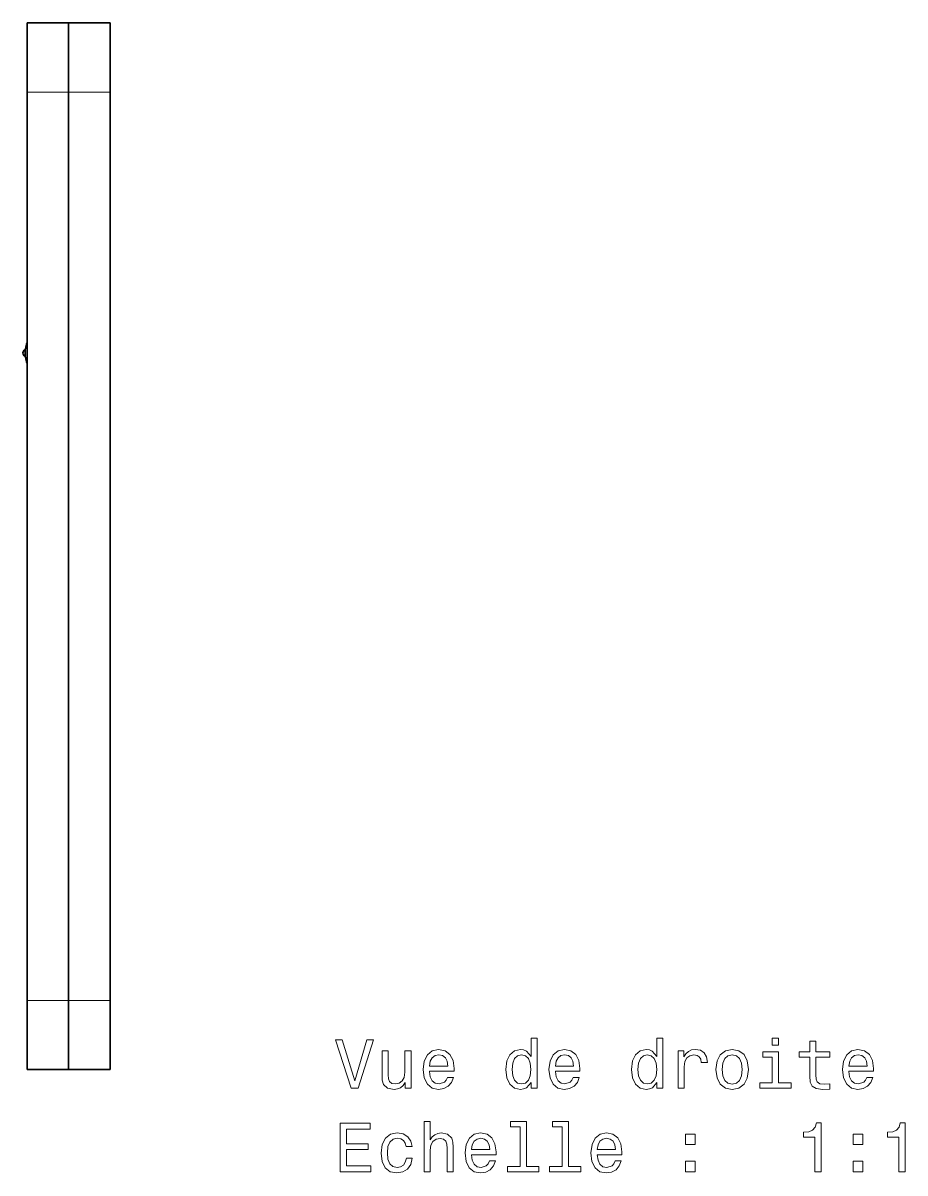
# Model space of a CAD drawing. Extents: x 490 to 886, y 288 to 581.
# Drawn here: x 490 to 553.8, y 375.1 to 458.4 of the extents above; entities that cross this region are included whole.
import ezdxf

# ---------------------------------------------------------------- set-up
doc = ezdxf.new("R2010")
doc.units = 0

msp = doc.modelspace()

# ---------------------------------------------------------------- linework, layer by layer
at = {"color": 7, "lineweight": 35, "ltscale": 0.075}
for p, q in [((493.267, 458.381), (490.267, 458.381)), ((493.267, 458.381), (496.267, 458.381)), ((493.267, 382.621), (490.267, 382.621)), ((493.267, 382.621), (496.267, 382.621))]:
    msp.add_line(p, q, dxfattribs=at)
at = {"color": 7, "lineweight": 35, "ltscale": 0.125}
for p, q in [((490.267, 453.381), (490.267, 458.381)), ((493.267, 453.381), (493.267, 458.381)), ((493.267, 453.381), (493.267, 458.381)), ((496.267, 453.381), (496.267, 458.381)), ((490.267, 382.621), (490.267, 387.621)), ((493.267, 382.621), (493.267, 387.621)), ((493.267, 382.621), (493.267, 387.621)), ((496.267, 382.621), (496.267, 387.621))]:
    msp.add_line(p, q, dxfattribs=at)
at = {"color": 7, "lineweight": 13, "ltscale": 0.075}
for p, q in [((493.267, 453.381), (490.267, 453.381)), ((493.267, 453.381), (496.267, 453.381)), ((493.267, 387.621), (490.267, 387.621)), ((493.267, 387.621), (496.267, 387.621))]:
    msp.add_line(p, q, dxfattribs=at)
at = {"color": 7, "lineweight": 35}
for p, q in [((490.267, 453.381), (490.267, 387.621)), ((493.267, 453.381), (493.267, 387.621)), ((493.267, 453.381), (493.267, 387.621)), ((496.267, 453.381), (496.267, 387.621))]:
    msp.add_line(p, q, dxfattribs=at)
at = {"color": 7, "lineweight": 13, "ltscale": 0.000772858}
msp.add_line((490.105, 434.746), (490.105, 434.716), dxfattribs=at)
at = {"color": 7, "lineweight": 13, "ltscale": 0.005539}
msp.add_line((490.105, 434.716), (490.105, 434.494), dxfattribs=at)
at = {"color": 7, "lineweight": 13, "ltscale": 0.000940704}
msp.add_line((490.141, 434.801), (490.141, 434.764), dxfattribs=at)
at = {"color": 7, "lineweight": 13, "ltscale": 0.006747}
msp.add_line((490.141, 434.764), (490.141, 434.494), dxfattribs=at)
at = {"color": 7, "lineweight": 13, "ltscale": 0.006312}
msp.add_line((490.105, 434.494), (490.105, 434.242), dxfattribs=at)
at = {"color": 7, "lineweight": 13, "ltscale": 0.007687}
msp.add_line((490.141, 434.494), (490.141, 434.186), dxfattribs=at)
at = {"color": 7, "lineweight": 35, "ltscale": 0.029385}
for p, q in [((490.267, 429.569), (490.267, 430.744)), ((490.267, 425.463), (490.267, 426.639)), ((490.267, 418.021), (490.267, 419.196))]:
    msp.add_line(p, q, dxfattribs=at)
at = {"color": 7, "lineweight": 13}
for points in [[(514.863, 384.784), (513.985, 381.804), (513.082, 384.784), (512.603, 384.784), (513.733, 381.279), (514.237, 381.279), (515.342, 384.784)], [(526.75, 381.698), (526.75, 381.279), (527.193, 381.279), (527.193, 384.9), (526.755, 384.9), (526.755, 383.574), (526.417, 383.957), (526.21, 384.048), (525.973, 384.083), (525.544, 383.983), (525.211, 383.7), (524.995, 383.246), (524.919, 382.636), (524.995, 382.026), (525.211, 381.567), (525.544, 381.279), (525.973, 381.184), (526.21, 381.219), (526.422, 381.31)], [(535.858, 381.698), (535.858, 381.279), (536.301, 381.279), (536.301, 384.9), (535.863, 384.9), (535.863, 383.574), (535.525, 383.957), (535.318, 384.048), (535.081, 384.083), (534.652, 383.983), (534.319, 383.7), (534.103, 383.246), (534.027, 382.636), (534.103, 382.026), (534.319, 381.567), (534.652, 381.279), (535.081, 381.184), (535.318, 381.219), (535.53, 381.31)], [(544.673, 384.9), (544.204, 384.9), (544.204, 384.396), (544.673, 384.396)], [(546.933, 383.519), (546.933, 382.162), (546.963, 381.723), (547.104, 381.421), (547.386, 381.244), (547.866, 381.184), (548.39, 381.209), (548.39, 381.592), (548.007, 381.562), (547.659, 381.602), (547.472, 381.728), (547.392, 381.94), (547.376, 382.238), (547.376, 383.519), (548.39, 383.519), (548.39, 383.897), (547.376, 383.897), (547.376, 384.689), (546.933, 384.689), (546.933, 383.897), (546.166, 383.897), (546.166, 383.519)], [(518.065, 383.988), (517.621, 383.988), (517.621, 382.424), (517.571, 382.061), (517.425, 381.799), (517.198, 381.637), (516.9, 381.587), (516.663, 381.627), (516.512, 381.748), (516.426, 381.955), (516.406, 382.248), (516.406, 383.988), (515.962, 383.988), (515.962, 382.207), (515.977, 381.849), (516.073, 381.552), (516.366, 381.279), (516.835, 381.184), (517.087, 381.219), (517.304, 381.31), (517.49, 381.466), (517.642, 381.693), (517.642, 381.279), (518.065, 381.279)], [(519.402, 382.505), (521.177, 382.505), (521.182, 382.712), (521.101, 383.292), (520.879, 383.725), (520.526, 383.988), (520.057, 384.083), (519.598, 383.983), (519.245, 383.7), (519.018, 383.241), (518.938, 382.636), (519.013, 382.016), (519.24, 381.562), (519.588, 381.279), (520.042, 381.184), (520.435, 381.249), (520.758, 381.421), (520.995, 381.693), (521.131, 382.056), (520.693, 382.056), (520.602, 381.854), (520.471, 381.703), (520.098, 381.582), (519.81, 381.637), (519.593, 381.814), (519.452, 382.101), (519.402, 382.49)], [(528.51, 382.505), (530.285, 382.505), (530.29, 382.712), (530.209, 383.292), (529.987, 383.725), (529.634, 383.988), (529.165, 384.083), (528.706, 383.983), (528.353, 383.7), (528.126, 383.241), (528.046, 382.636), (528.121, 382.016), (528.348, 381.562), (528.696, 381.279), (529.15, 381.184), (529.544, 381.249), (529.866, 381.421), (530.103, 381.693), (530.24, 382.056), (529.801, 382.056), (529.71, 381.854), (529.579, 381.703), (529.206, 381.582), (528.918, 381.637), (528.701, 381.814), (528.56, 382.101), (528.51, 382.49)], [(537.396, 381.279), (537.84, 381.279), (537.84, 382.828), (537.885, 383.201), (538.021, 383.468), (538.243, 383.63), (538.541, 383.685), (538.763, 383.65), (538.929, 383.549), (539.03, 383.377), (539.065, 383.145), (539.514, 383.145), (539.453, 383.554), (539.287, 383.846), (539.01, 384.023), (538.631, 384.083), (538.374, 384.043), (538.152, 383.942), (537.956, 383.771), (537.799, 383.539), (537.799, 383.988), (537.396, 383.988)], [(540.134, 382.631), (540.215, 382.016), (540.447, 381.562), (540.815, 381.279), (541.309, 381.184), (541.799, 381.279), (542.167, 381.557), (542.399, 382.011), (542.484, 382.631), (542.399, 383.246), (542.167, 383.705), (541.799, 383.983), (541.309, 384.083), (540.815, 383.983), (540.447, 383.7), (540.215, 383.246)], [(544.658, 381.653), (544.658, 383.897), (543.518, 383.897), (543.518, 383.519), (544.214, 383.519), (544.214, 381.653), (543.307, 381.653), (543.307, 381.279), (545.576, 381.279), (545.576, 381.653)], [(549.762, 382.505), (551.537, 382.505), (551.542, 382.712), (551.461, 383.292), (551.24, 383.725), (550.886, 383.988), (550.417, 384.083), (549.958, 383.983), (549.605, 383.7), (549.379, 383.241), (549.298, 382.636), (549.373, 382.016), (549.6, 381.562), (549.948, 381.279), (550.402, 381.184), (550.796, 381.249), (551.118, 381.421), (551.355, 381.693), (551.492, 382.056), (551.053, 382.056), (550.962, 381.854), (550.831, 381.703), (550.458, 381.582), (550.17, 381.637), (549.953, 381.814), (549.812, 382.101), (549.762, 382.49)], [(519.402, 382.878), (519.457, 383.226), (519.593, 383.483), (519.8, 383.64), (520.072, 383.695), (520.34, 383.64), (520.546, 383.483), (520.672, 383.226), (520.718, 382.878)], [(526.049, 383.685), (526.341, 383.614), (526.563, 383.418), (526.694, 383.09), (526.745, 382.636), (526.694, 382.177), (526.563, 381.849), (526.341, 381.648), (526.049, 381.582), (525.771, 381.648), (525.559, 381.849), (525.418, 382.182), (525.373, 382.636), (525.418, 383.085), (525.559, 383.413), (525.771, 383.614)], [(528.51, 382.878), (528.565, 383.226), (528.701, 383.483), (528.908, 383.64), (529.18, 383.695), (529.448, 383.64), (529.654, 383.483), (529.781, 383.226), (529.826, 382.878)], [(535.157, 383.685), (535.449, 383.614), (535.671, 383.418), (535.802, 383.09), (535.853, 382.636), (535.802, 382.177), (535.671, 381.849), (535.449, 381.648), (535.157, 381.582), (534.879, 381.648), (534.667, 381.849), (534.526, 382.182), (534.481, 382.636), (534.526, 383.085), (534.667, 383.413), (534.879, 383.614)], [(540.588, 382.636), (540.634, 383.09), (540.775, 383.418), (541.002, 383.619), (541.309, 383.69), (541.612, 383.619), (541.839, 383.423), (541.98, 383.09), (542.031, 382.636), (541.98, 382.177), (541.839, 381.844), (541.612, 381.642), (541.309, 381.577), (541.002, 381.642), (540.775, 381.844), (540.634, 382.177)], [(549.762, 382.878), (549.817, 383.226), (549.953, 383.483), (550.16, 383.64), (550.433, 383.695), (550.7, 383.64), (550.907, 383.483), (551.033, 383.226), (551.078, 382.878)], [(519.013, 375.233), (519.457, 375.233), (519.457, 376.796), (519.502, 377.154), (519.649, 377.416), (519.876, 377.578), (520.178, 377.638), (520.42, 377.588), (520.572, 377.452), (520.647, 377.225), (520.672, 376.922), (520.672, 375.233), (521.116, 375.233), (521.116, 377.013), (521.096, 377.371), (521.005, 377.668), (520.708, 377.941), (520.244, 378.037), (519.992, 378.001), (519.775, 377.905), (519.593, 377.754), (519.457, 377.547), (519.457, 378.854), (519.013, 378.854)], [(525.968, 378.48), (525.968, 375.606), (525.055, 375.606), (525.055, 375.233), (527.319, 375.233), (527.319, 375.606), (526.412, 375.606), (526.412, 378.854), (525.272, 378.854), (525.272, 378.48)], [(529.004, 378.48), (529.004, 375.606), (528.091, 375.606), (528.091, 375.233), (530.355, 375.233), (530.355, 375.606), (529.448, 375.606), (529.448, 378.854), (528.308, 378.854), (528.308, 378.48)], [(512.926, 375.233), (515.145, 375.233), (515.145, 375.656), (513.39, 375.656), (513.39, 376.841), (514.953, 376.841), (514.953, 377.26), (513.39, 377.26), (513.39, 378.309), (515.105, 378.309), (515.105, 378.733), (512.926, 378.733)], [(517.702, 377.043), (518.141, 377.043), (518.05, 377.447), (517.833, 377.764), (517.495, 377.961), (517.057, 378.037), (516.572, 377.936), (516.204, 377.653), (515.972, 377.194), (515.892, 376.579), (515.967, 375.969), (516.194, 375.515), (516.552, 375.233), (517.041, 375.137), (517.475, 375.212), (517.813, 375.424), (518.045, 375.757), (518.146, 376.201), (517.722, 376.201), (517.647, 375.918), (517.505, 375.707), (517.304, 375.575), (517.057, 375.535), (516.749, 375.601), (516.527, 375.802), (516.391, 376.13), (516.345, 376.594), (516.391, 377.048), (516.532, 377.376), (516.759, 377.578), (517.057, 377.648), (517.319, 377.603), (517.515, 377.487), (517.647, 377.295)], [(522.438, 376.458), (524.213, 376.458), (524.218, 376.665), (524.137, 377.245), (523.915, 377.678), (523.562, 377.941), (523.093, 378.037), (522.634, 377.936), (522.281, 377.653), (522.054, 377.194), (521.974, 376.589), (522.049, 375.969), (522.276, 375.515), (522.624, 375.233), (523.078, 375.137), (523.471, 375.202), (523.794, 375.374), (524.031, 375.646), (524.167, 376.009), (523.729, 376.009), (523.638, 375.807), (523.507, 375.656), (523.134, 375.535), (522.846, 375.591), (522.629, 375.767), (522.488, 376.055), (522.438, 376.443)], [(531.546, 376.458), (533.321, 376.458), (533.326, 376.665), (533.245, 377.245), (533.023, 377.678), (532.67, 377.941), (532.201, 378.037), (531.742, 377.936), (531.389, 377.653), (531.162, 377.194), (531.082, 376.589), (531.157, 375.969), (531.384, 375.515), (531.732, 375.233), (532.186, 375.137), (532.58, 375.202), (532.902, 375.374), (533.139, 375.646), (533.276, 376.009), (532.837, 376.009), (532.746, 375.807), (532.615, 375.656), (532.242, 375.535), (531.954, 375.591), (531.737, 375.767), (531.596, 376.055), (531.546, 376.443)], [(537.925, 377.189), (538.621, 377.189), (538.621, 377.941), (537.925, 377.941)], [(547.291, 375.233), (547.75, 375.233), (547.75, 378.758), (547.407, 378.758), (547.316, 378.45), (547.134, 378.243), (546.857, 378.122), (546.474, 378.082), (546.474, 377.724), (547.291, 377.724)], [(550.069, 377.189), (550.765, 377.189), (550.765, 377.941), (550.069, 377.941)], [(553.363, 375.233), (553.822, 375.233), (553.822, 378.758), (553.479, 378.758), (553.388, 378.45), (553.206, 378.243), (552.929, 378.122), (552.546, 378.082), (552.546, 377.724), (553.363, 377.724)], [(522.438, 376.831), (522.493, 377.179), (522.629, 377.436), (522.836, 377.593), (523.108, 377.648), (523.376, 377.593), (523.582, 377.436), (523.708, 377.179), (523.754, 376.831)], [(531.546, 376.831), (531.601, 377.179), (531.737, 377.436), (531.944, 377.593), (532.216, 377.648), (532.484, 377.593), (532.69, 377.436), (532.817, 377.179), (532.862, 376.831)], [(537.925, 375.233), (538.621, 375.233), (538.621, 375.984), (537.925, 375.984)], [(550.069, 375.233), (550.765, 375.233), (550.765, 375.984), (550.069, 375.984)]]:
    msp.add_lwpolyline(points, close=True, dxfattribs=at)
at = {"color": 7, "lineweight": 35}
for centre, radius, start, end in [((490.267, 434.494), 0.3, 122.69625, 237.30378), ((490.062, 434.814), 0.08, 302.69623, 351.15604), ((492.117, 434.494), 2, 157.66665, 171.15602), ((490.062, 434.174), 0.08, 8.84396, 57.30377), ((492.117, 434.494), 2, 188.84398, 202.33335)]:
    msp.add_arc(centre, radius, start, end, dxfattribs=at)

doc.saveas('drawing.dxf')
